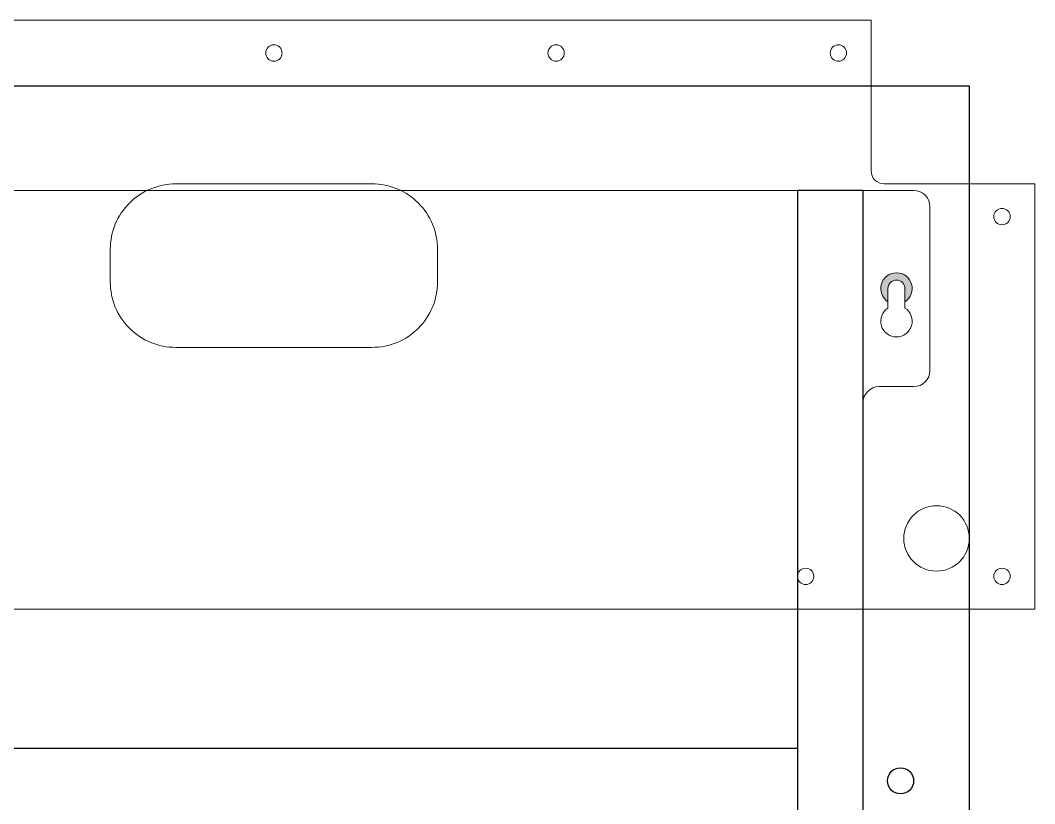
# Model space of a CAD drawing. Header units: inches. Extents: x -361 to 2602, y -61 to 1457.
# Drawn here: x 2292.1 to 2602.1, y 170.4 to 409.9 of the extents above; entities that cross this region are included whole.
import ezdxf

# ---------------------------------------------------------------- set-up
doc = ezdxf.new("R2010")
doc.units = ezdxf.units.IN
doc.header["$MEASUREMENT"] = 0

msp = doc.modelspace()

# ---------------------------------------------------------------- hatches: boundary and pattern name
h = msp.add_hatch(color=256)
h.paths.add_polyline_path([(2181.98, 22.87, 3.398019), (2176.78, 22.87), (2176.78, 26.9, -1), (2181.98, 26.9)])
h.paths.add_polyline_path([(2176.78, 327.9, -1), (2181.98, 327.9), (2181.98, 323.87, 3.398019), (2176.78, 323.87)])
h.paths.add_polyline_path([(2562.48, 323.87, 3.398019), (2557.28, 323.87), (2557.28, 327.9, -1), (2562.48, 327.9)])
h.paths.add_polyline_path([(2557.28, 22.87), (2557.28, 26.9, -1), (2562.48, 26.9), (2562.48, 22.87, 3.398019)])

# ---------------------------------------------------------------- linework, layer by layer
at = {"color": 1, "lineweight": 0}
for p, q in [((2552.13, 409.9), (2187.13, 409.9)), ((2552.13, 363.9), (2552.13, 409.9)), ((2602.13, 359.9), (2556.13, 359.9)), ((2602.13, 229.9), (2602.13, 359.9)), ((2174.13, 357.9), (2565.13, 357.9)), ((2570.13, 352.9), (2570.13, 302.9)), ((2557.28, 327.9), (2557.28, 321.94)), ((2562.48, 327.9), (2562.48, 321.94)), ((2565.13, 297.9), (2554.63, 297.9)), ((2549.63, 292.9), (2549.63, 61.9)), ((2137.13, 229.9), (2602.13, 229.9)), ((2137.13, 229.9), (2602.13, 229.9))]:
    msp.add_line(p, q, dxfattribs=at)
for p, q in [((2157.13, 389.9), (2582.13, 389.9)), ((2582.13, 389.9), (2582.13, -35.1)), ((2529.63, 357.9), (2529.63, -3.1)), ((2549.63, 357.9), (2529.63, 357.9)), ((2549.63, 357.9), (2549.63, -3.1)), ((2209.63, 187.4), (2529.63, 187.4))]:
    msp.add_line(p, q)
msp.add_lwpolyline([(2419.63, 339.9), (2419.63, 329.9, -0.414214), (2399.63, 309.9), (2339.63, 309.9, -0.414214), (2319.63, 329.9), (2319.63, 339.9, -0.414214), (2339.63, 359.9), (2399.63, 359.9, -0.414214)], format="xyb", close=True, dxfattribs=at)
for centre, radius in [((2369.63, 399.9), 2.5), ((2455.88, 399.9), 2.5), ((2542.13, 399.9), 2.5), ((2592.13, 349.9), 2.5), ((2572.13, 251.5), 10), ((2532.13, 239.9), 2.5), ((2592.13, 239.9), 2.5)]:
    msp.add_circle(centre, radius, dxfattribs=at)
msp.add_circle((2561.13, 177.4), 4)
for centre, radius, start, end in [((2556.13, 363.9), 4, 180, 270), ((2565.13, 352.9), 5, 0, 90), ((2559.88, 327.9), 2.6, 0, 180), ((2559.88, 317.9), 4.8, 122.7972, 57.2028), ((2565.13, 302.9), 5, 270, 0), ((2554.63, 292.9), 5, 90, 180)]:
    msp.add_arc(centre, radius, start, end, dxfattribs=at)
at = {"lineweight": 0}
msp.add_arc((2559.88, 327.9), 4.8, 302.7972, 237.2028, dxfattribs=at)

doc.saveas('drawing.dxf')
